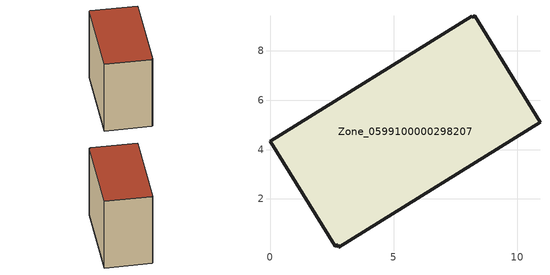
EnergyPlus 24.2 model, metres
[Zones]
Zone_0599100000298207
 floor ground (C_G): 0,4.34 8.15,9.39 8.18,9.34 8.27,9.4 10.91,5.09 2.78,0.06 2.73,0.15 2.63,0.09 z0
 wall outside (C_F): 2.78,0.06 10.91,5.09 8.27,9.4 8.18,9.34 8.15,9.39 0,4.34 2.63,0.09 2.73,0.15 2.78,0.06 z0:8.56
 roof outside (C_R): 8.27,9.4 8.18,9.34 8.15,9.39 0,4.34 2.63,0.09 2.73,0.15 2.78,0.06 10.91,5.09 z8.56
[BUILDING]
Pand.0599100000298207: North Axis=0; Terrain=City; Loads Convergence Tolerance Value=0.04; Temperature Convergence Tolerance Value=0.4; Solar Distribution=FullExterior; Maximum Number of Warmup Days=25; Minimum Number of Warmup Days=1
[Site:Location]
Rotterdam.The.Hague.AP_ZH_NLD Design_Conditions: Latitude=51.96; Longitude=4.45; Time Zone=1; Elevation=-4.5
[SITE:GROUNDTEMPERATURE:BUILDINGSURFACE]
18, 18, 18, 18, 18, 18, 18, 18, 18, 18, 18, 18
[MATERIAL] Thermal Absorptance=0.9; Solar Absorptance=0.7; Visible Absorptance=0.7
Name | Roughness | Thickness | Conductivity | Density | Specific Heat
G.TI.1992-2005 | MediumSmooth | 0.15 | 0.06 | 540 | 1210
F.TI.1992-2005 | Rough | 0.3 | 0.12 | 1920 | 840
R.TI.1992-2005 | MediumRough | 0.2 | 0.08 | 1500 | 1000
[CONSTRUCTION]
C_G: G.TI.1992-2005
C_F: F.TI.1992-2005
C_R: R.TI.1992-2005
[ZONE]
Zone_0599100000298207: Type=1; Multiplier=1; Ceiling Height=Autocalculate; Volume=Autocalculate; Floor Area=autocalculate; Part of Total Floor Area=Yes
[ZONEINFILTRATION:DESIGNFLOWRATE]
Infil_Zone_0599100000298207: Zone or ZoneList or Space or SpaceList=Zone_0599100000298207; Schedule=AlwaysOn; Design Flow Rate Calculation Method=Flow/Area; Flow Rate per Floor Area=0.0015; Constant Term Coefficient=1; Temperature Term Coefficient=0; Velocity Term Coefficient=0; Velocity Squared Term Coefficient=0
[HVACTEMPLATE:ZONE:IDEALLOADSAIRSYSTEM]
Zone_0599100000298207: Maximum Heating Supply Air Temperature=50; Minimum Cooling Supply Air Temperature=13; Maximum Heating Supply Air Humidity Ratio=0.0156; Minimum Cooling Supply Air Humidity Ratio=0.0077; Heating Limit=NoLimit; Cooling Limit=NoLimit; Dehumidification Control Type=ConstantSensibleHeatRatio; Cooling Sensible Heat Ratio=0.7; Dehumidification Setpoint=60; Humidification Control Type=None; Humidification Setpoint=30; Outdoor Air Method=None; Outdoor Air Flow Rate per Person=0.00944; Outdoor Air Flow Rate per Zone Floor Area=0; Outdoor Air Flow Rate per Zone=0; Demand Controlled Ventilation Type=None; Outdoor Air Economizer Type=NoEconomizer; Heat Recovery Type=None; Sensible Heat Recovery Effectiveness=0.7; Latent Heat Recovery Effectiveness=0.65
[ZONECONTROL:THERMOSTAT]
ThermostatControl_Zone_0599100000298207: Zone or ZoneList=Zone_0599100000298207; Control Type Schedule=DualSetpointControlType; Control 1=Thermostat_Zone_0599100000298207; Temperature Difference Between Cutout And Setpoint=0
[THERMOSTATSETPOINT:DUALSETPOINT]
Thermostat_Zone_0599100000298207: Heating Setpoint Temperature Schedule=HeatingSetpoint_Zone_0599100000298207; Cooling Setpoint Temperature Schedule=CoolingSetpoint_Zone_0599100000298207
[SCHEDULE:COMPACT]
HeatingSetpoint_Zone_0599100000298207: Through: 12/31, For: AllDays, Until: 24:00, 21
CoolingSetpoint_Zone_0599100000298207: Through: 12/31, For: AllDays, Until: 24:00, 24
DualSetpointControlType: Through: 12/31, For: AllDays, Until: 24:00, 4
AlwaysOn: Through: 12/31, For: AllDays, Until: 24:00, 1
